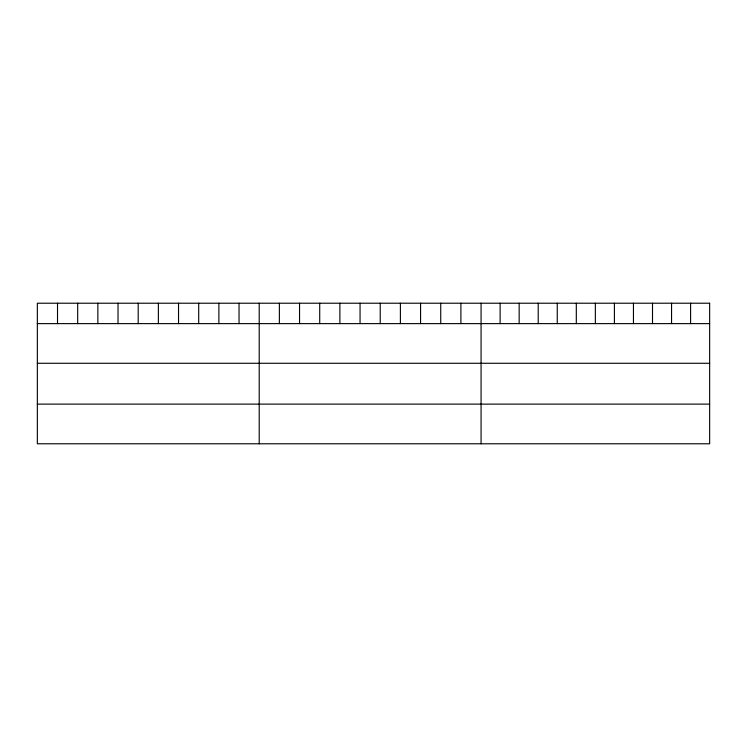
<?xml version="1.0" encoding="UTF-8"?>
<svg xmlns="http://www.w3.org/2000/svg" width="747" height="747" viewBox="0 0 747 747"><rect width="100%" height="100%" fill="white"/><g stroke="black" fill="none" stroke-linecap="round" stroke-linejoin="round"><path stroke-width="1.12" d="M37.35 323.619L709.65 323.619M37.35 363.275L709.65 363.275M37.35 404.127L709.65 404.127M690.601 303.217L690.601 323.619M671.553 303.217L671.553 323.619M652.504 303.217L652.504 323.619M633.456 303.217L633.456 323.619M614.408 303.217L614.408 323.619M595.359 303.217L595.359 323.619M576.311 303.217L576.311 323.619M557.262 303.217L557.262 323.619M538.213 303.217L538.213 323.619M519.165 303.217L519.165 323.619M500.117 303.217L500.117 323.619M481.068 303.217L481.068 443.783M460.899 303.217L460.899 323.619M440.73 303.217L440.73 323.619M420.561 303.217L420.561 323.619M400.392 303.217L400.392 323.619M380.223 303.217L380.223 323.619M360.054 303.217L360.054 323.619M339.885 303.217L339.885 323.619M319.716 303.217L319.716 323.619M299.547 303.217L299.547 323.619M279.378 303.217L279.378 323.619M259.209 303.217L259.209 443.783M239.04 303.217L239.04 323.619M218.871 303.217L218.871 323.619M198.702 303.217L198.702 323.619M178.533 303.217L178.533 323.619M158.364 303.217L158.364 323.619M138.195 303.217L138.195 323.619M118.026 303.217L118.026 323.619M97.857 303.217L97.857 323.619M77.688 303.217L77.688 323.619M57.519 303.217L57.519 323.619M709.65 303.217L37.35 303.217L37.35 443.783L709.65 443.783L709.65 303.217"/></g></svg>
